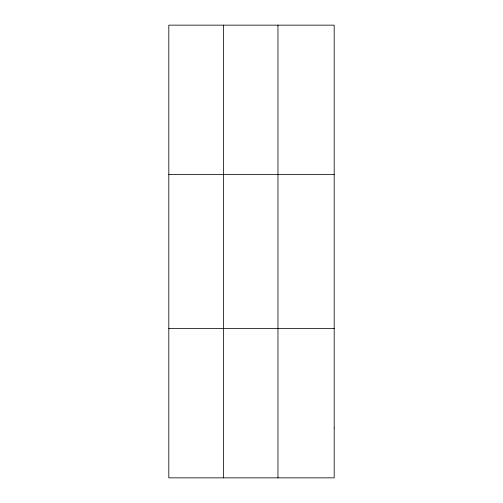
<?xml version="1.0" encoding="UTF-8"?>
<svg xmlns="http://www.w3.org/2000/svg" width="503" height="503" viewBox="0 0 503 503"><rect width="100%" height="100%" fill="white"/><g stroke="black" fill="none" stroke-linecap="round" stroke-linejoin="round"><path stroke-width="0.75" d="M223.389 477.85L223.389 25.15M277.958 477.85L277.958 25.15M168.813 174.541L334.187 174.541M168.813 328.459L334.187 328.459M334.187 428.053L334.187 477.85L168.813 477.85L168.813 25.15L334.187 25.15L334.187 428.053"/></g></svg>
